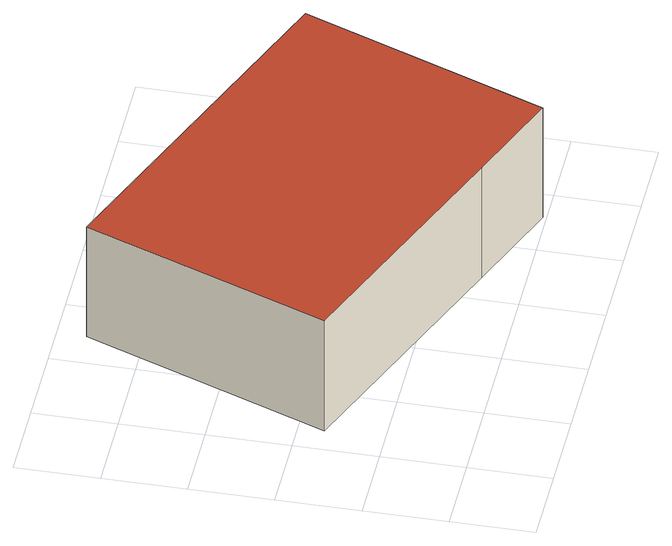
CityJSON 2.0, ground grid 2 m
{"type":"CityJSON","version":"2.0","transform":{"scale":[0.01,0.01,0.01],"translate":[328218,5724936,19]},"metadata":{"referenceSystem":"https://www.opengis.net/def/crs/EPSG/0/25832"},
"CityObjects":{
"building1":{"type":"Building","attributes":{"Geometrietyp2DReferenz":"3000","Gemeindeschluessel":"05170048","function":"31001_2720","roofType":"1000","measuredHeight":3.16},"geometry":[{"type":"Solid","lod":"2","boundaries":[[[[0,1,2,3]],[[4,5,1,0]],[[6,7,5,4]],[[8,9,7,6]],[[3,2,9,8]],[[6,4,0,3,8]],[[1,5,7,9,2]]]],"semantics":{"surfaces":[{"type":"WallSurface"},{"type":"RoofSurface"},{"type":"GroundSurface"}],"values":[[0,0,0,0,0,1,2]]}}]}
},
"vertices":[
[297,932,323],[297,932,7],[68,340,7],[68,340,323],[1149,601,323],[1149,601,7],[919,10,323],[919,10,7],[680,102,323],[680,102,7]
]}
